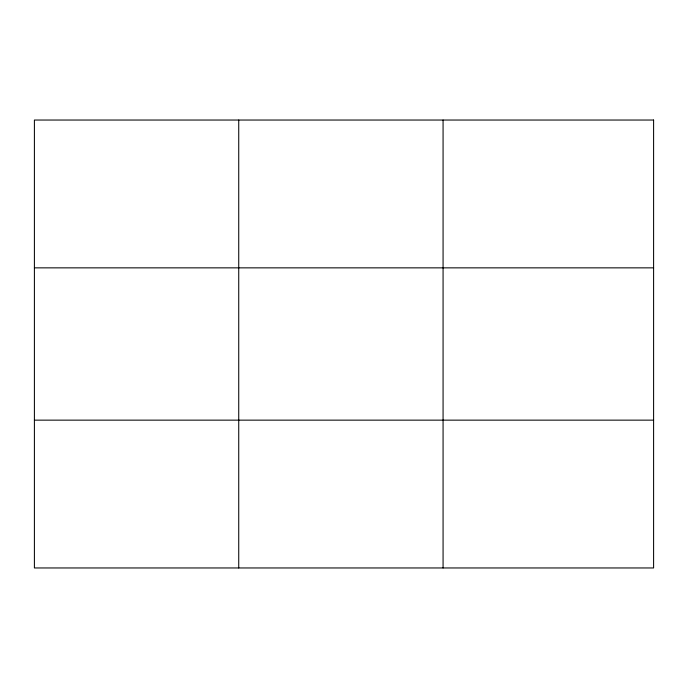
<?xml version="1.0" encoding="UTF-8"?>
<svg xmlns="http://www.w3.org/2000/svg" width="688" height="688" viewBox="0 0 688 688"><rect width="100%" height="100%" fill="white"/><g stroke="black" fill="none" stroke-linecap="round" stroke-linejoin="round"><path stroke-width="1.03" d="M238.736 120.039L238.736 567.961M443.072 120.039L443.072 567.961M34.4 267.856L653.6 267.856M34.4 420.144L653.6 420.144M653.6 120.039L653.6 567.961L34.4 567.961L34.4 120.039L653.6 120.039"/></g></svg>
